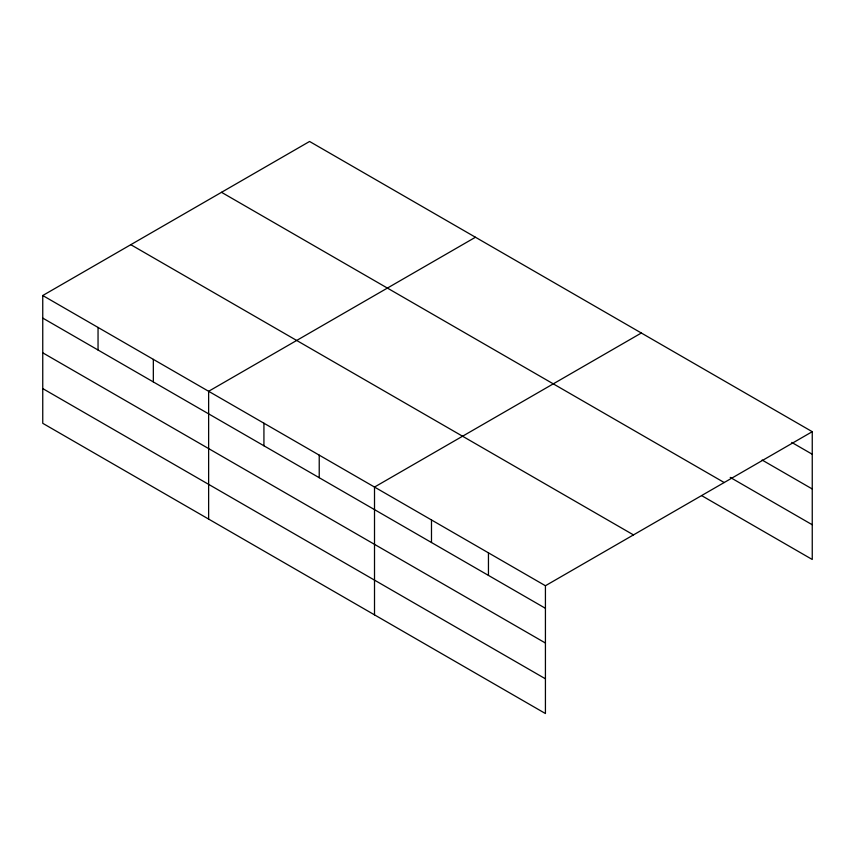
<?xml version="1.0" encoding="UTF-8"?>
<svg xmlns="http://www.w3.org/2000/svg" width="855" height="855" viewBox="0 0 855 855"><rect width="100%" height="100%" fill="white"/><g stroke="black" fill="none" stroke-linecap="round" stroke-linejoin="round"><path stroke-width="1.28" d="M42.75 295.52L545.426 585.739L545.426 713.53L42.75 423.31L42.75 295.52L309.574 141.47L812.25 431.69L812.25 559.48L701.731 495.665M475.455 237.241L208.631 391.291L208.631 519.081M641.336 333.012L374.511 487.061L374.511 614.852M545.426 585.739L812.25 431.69M791.741 442.42L812.25 454.251M762.115 460.033L812.25 488.975M730.213 477.389L812.25 524.756M221.52 192.311L724.196 482.53M130.804 244.69L633.48 534.899M42.75 318.092L545.426 608.3M42.75 352.816L545.426 643.024M42.75 388.587L545.426 678.806M488.451 552.843L488.451 575.415M431.486 519.958L431.486 542.519M319.225 455.138L319.225 477.71M263.928 423.214L263.928 445.786M153.334 359.367L153.334 381.939M98.047 327.444L98.047 350.016"/></g></svg>
